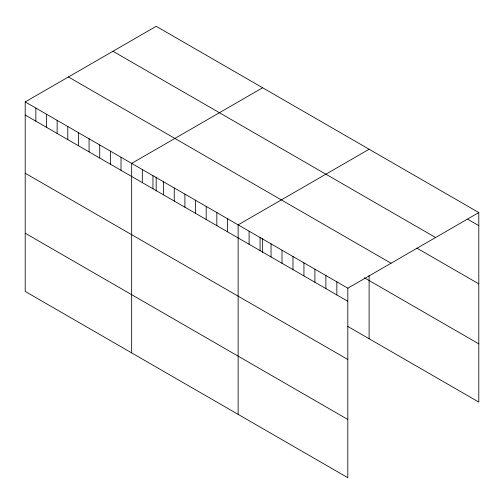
<?xml version="1.0" encoding="UTF-8"?>
<svg xmlns="http://www.w3.org/2000/svg" width="504" height="504" viewBox="0 0 504 504"><rect width="100%" height="100%" fill="white"/><g stroke="black" fill="none" stroke-linecap="round" stroke-linejoin="round"><path stroke-width="0.76" d="M25.2 101.928L347.817 288.187L347.817 477.697L25.2 291.432L25.2 101.928L156.183 26.302L478.8 212.568L478.8 402.072L347.817 326.453M262.647 87.772L131.664 163.391L131.664 352.901M369.111 149.241L238.127 224.86L238.127 414.364M347.817 288.187L478.8 212.568M467.832 219.309L478.8 225.647M112.959 51.263L435.576 237.523M416.858 248.107L478.8 283.865M68.424 76.973L391.041 263.233M364.455 277.836L478.8 343.854M25.2 115.007L347.817 301.266M25.2 173.225L347.817 359.491M25.2 233.213L347.817 419.473M369.111 275.272L369.111 338.745M336.848 281.856L336.848 294.935M325.88 275.524L325.88 288.603M314.912 269.193L314.912 282.265M303.943 262.855L303.943 275.934M292.975 256.523L292.975 269.602M282.007 250.192L282.007 263.271M271.032 243.86L271.032 256.939M262.647 238.461L262.647 252.435M260.064 237.529L260.064 250.601M249.096 231.191L249.096 244.27M227.48 218.711L227.48 231.79M216.833 212.568L216.833 225.647M206.186 206.419L206.186 219.498M195.539 200.271L195.539 213.349M184.899 194.128L184.899 207.207M174.252 187.979L174.252 201.058M163.605 181.831L163.605 194.909M156.183 176.999L156.183 190.972M152.958 175.688L152.958 188.767M142.311 169.539L142.311 182.618M121.017 157.248L121.017 170.327M110.37 151.099L110.37 164.178M99.723 144.957L99.723 158.029M89.076 138.808L89.076 151.887M78.435 132.659L78.435 145.738M67.788 126.517L67.788 139.589M57.141 120.368L57.141 133.447M46.494 114.219L46.494 127.298M35.847 108.077L35.847 121.149"/></g></svg>
